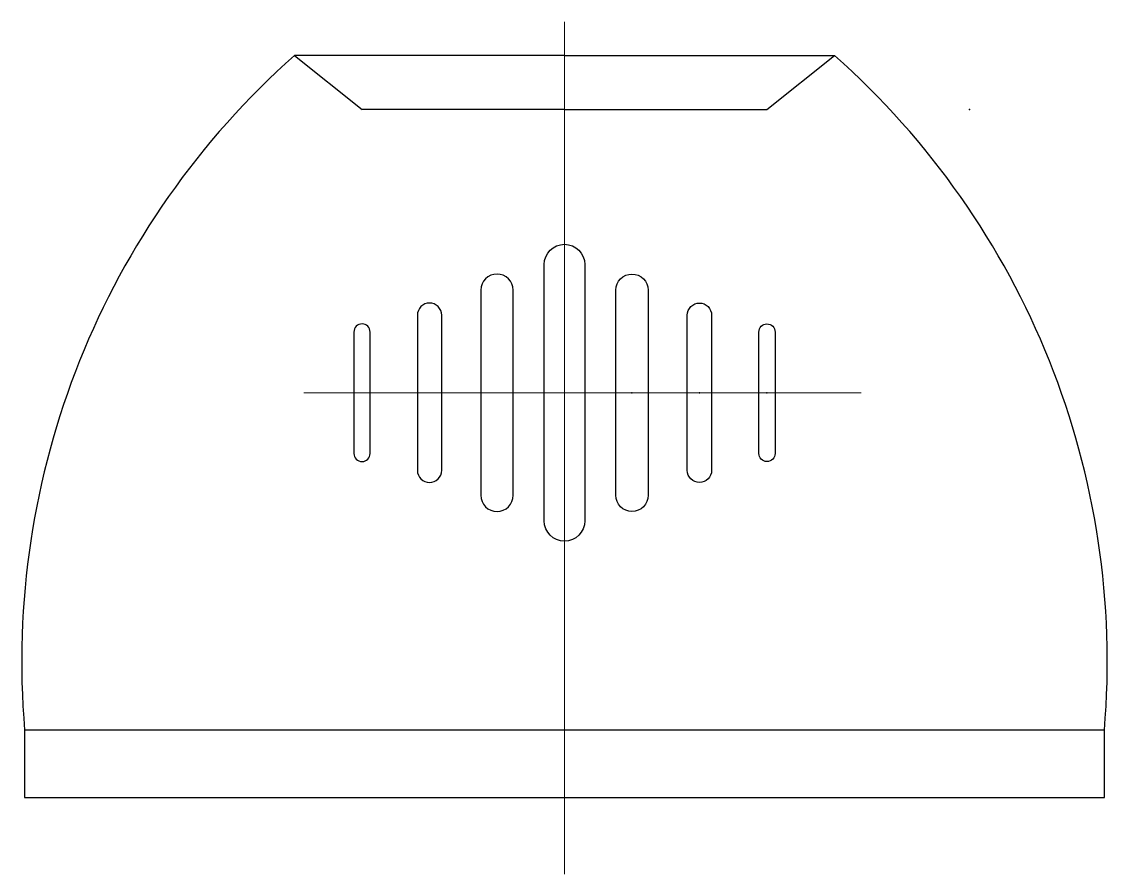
# Model space of a CAD drawing. Header units: millimetres. Extents: x 484 to 500, y 497.9 to 510.5.
import ezdxf

# ---------------------------------------------------------------- set-up
doc = ezdxf.new("R2010")
doc.units = ezdxf.units.MM
doc.linetypes.add('DASHDOT', pattern=[25.4, 12.7, -6.35, 0, -6.35])
doc.layers.add('line', color=8, linetype='DASHDOT', lineweight=5)

msp = doc.modelspace()

# ---------------------------------------------------------------- linework, layer by layer
for p, q in [((492, 510), (488, 510)), ((488, 510), (489, 509.2)), ((492, 510), (496, 510)), ((495, 509.2), (496, 510)), ((492, 509.2), (489, 509.2)), ((492, 509.2), (495, 509.2))]:
    msp.add_line(p, q)
for points in [[(491.7, 505), (491.7, 506.9, -1), (492.3, 506.9), (492.3, 503.1, -1), (491.7, 503.1), (491.7, 505)], [(490.18, 505), (490.18, 506.15, 1), (489.82, 506.15), (489.82, 503.85, 1), (490.18, 503.85)], [(493.82, 505), (493.82, 506.15, -1), (494.18, 506.15), (494.18, 503.85, -1), (493.82, 503.85)]]:
    msp.add_lwpolyline(points, format="xyb")
for points in [[(491.24, 505), (491.24, 506.52, 1), (490.76, 506.52), (490.76, 503.48, 1), (491.24, 503.48)], [(492.76, 505), (492.76, 506.52, -1), (493.24, 506.52), (493.24, 503.48, -1), (492.76, 503.48)], [(489.12, 505), (489.12, 505.9, 1), (488.88, 505.9), (488.88, 504.1, 1), (489.12, 504.1)], [(494.88, 505), (494.88, 505.9, -1), (495.12, 505.9), (495.12, 504.1, -1), (494.88, 504.1)]]:
    msp.add_lwpolyline(points, format="xyb", close=True)
for points in [[(490.18, 503.85), (490.18, 505)], [(493.82, 503.85), (493.82, 505)]]:
    msp.add_lwpolyline(points)
msp.add_lwpolyline([(500, 500), (484, 500), (484, 499), (500, 499)], close=True)
for centre, start, end in [((495.957, 501.017), 131.5342, 184.863), ((488.043, 501.017), 355.137, 48.4658)]:
    msp.add_arc(centre, 12, start, end)
for p in [(492, 510), (492, 510), (492, 509.2), (492, 509.2), (498, 509.2), (491.7, 505), (492, 505), (492, 505), (492, 505), (492, 505), (492, 505), (492, 505), (492.76, 505), (492.76, 505), (493, 505), (493, 505), (493.82, 505), (494, 505), (494, 505), (494.88, 505), (495, 505), (495, 505), (492, 500), (492, 500)]:
    msp.add_point(p)
at = {"layer": 'line', "color": 9}
for p, q in [((492, 499.5), (492, 510.5)), ((492, 497.862), (492, 499.5))]:
    msp.add_line(p, q, dxfattribs=at)
at = {"layer": 'line'}
for q in [(488.138, 505), (496.396, 505)]:
    msp.add_line((492, 505), q, dxfattribs=at)

doc.saveas('drawing.dxf')
